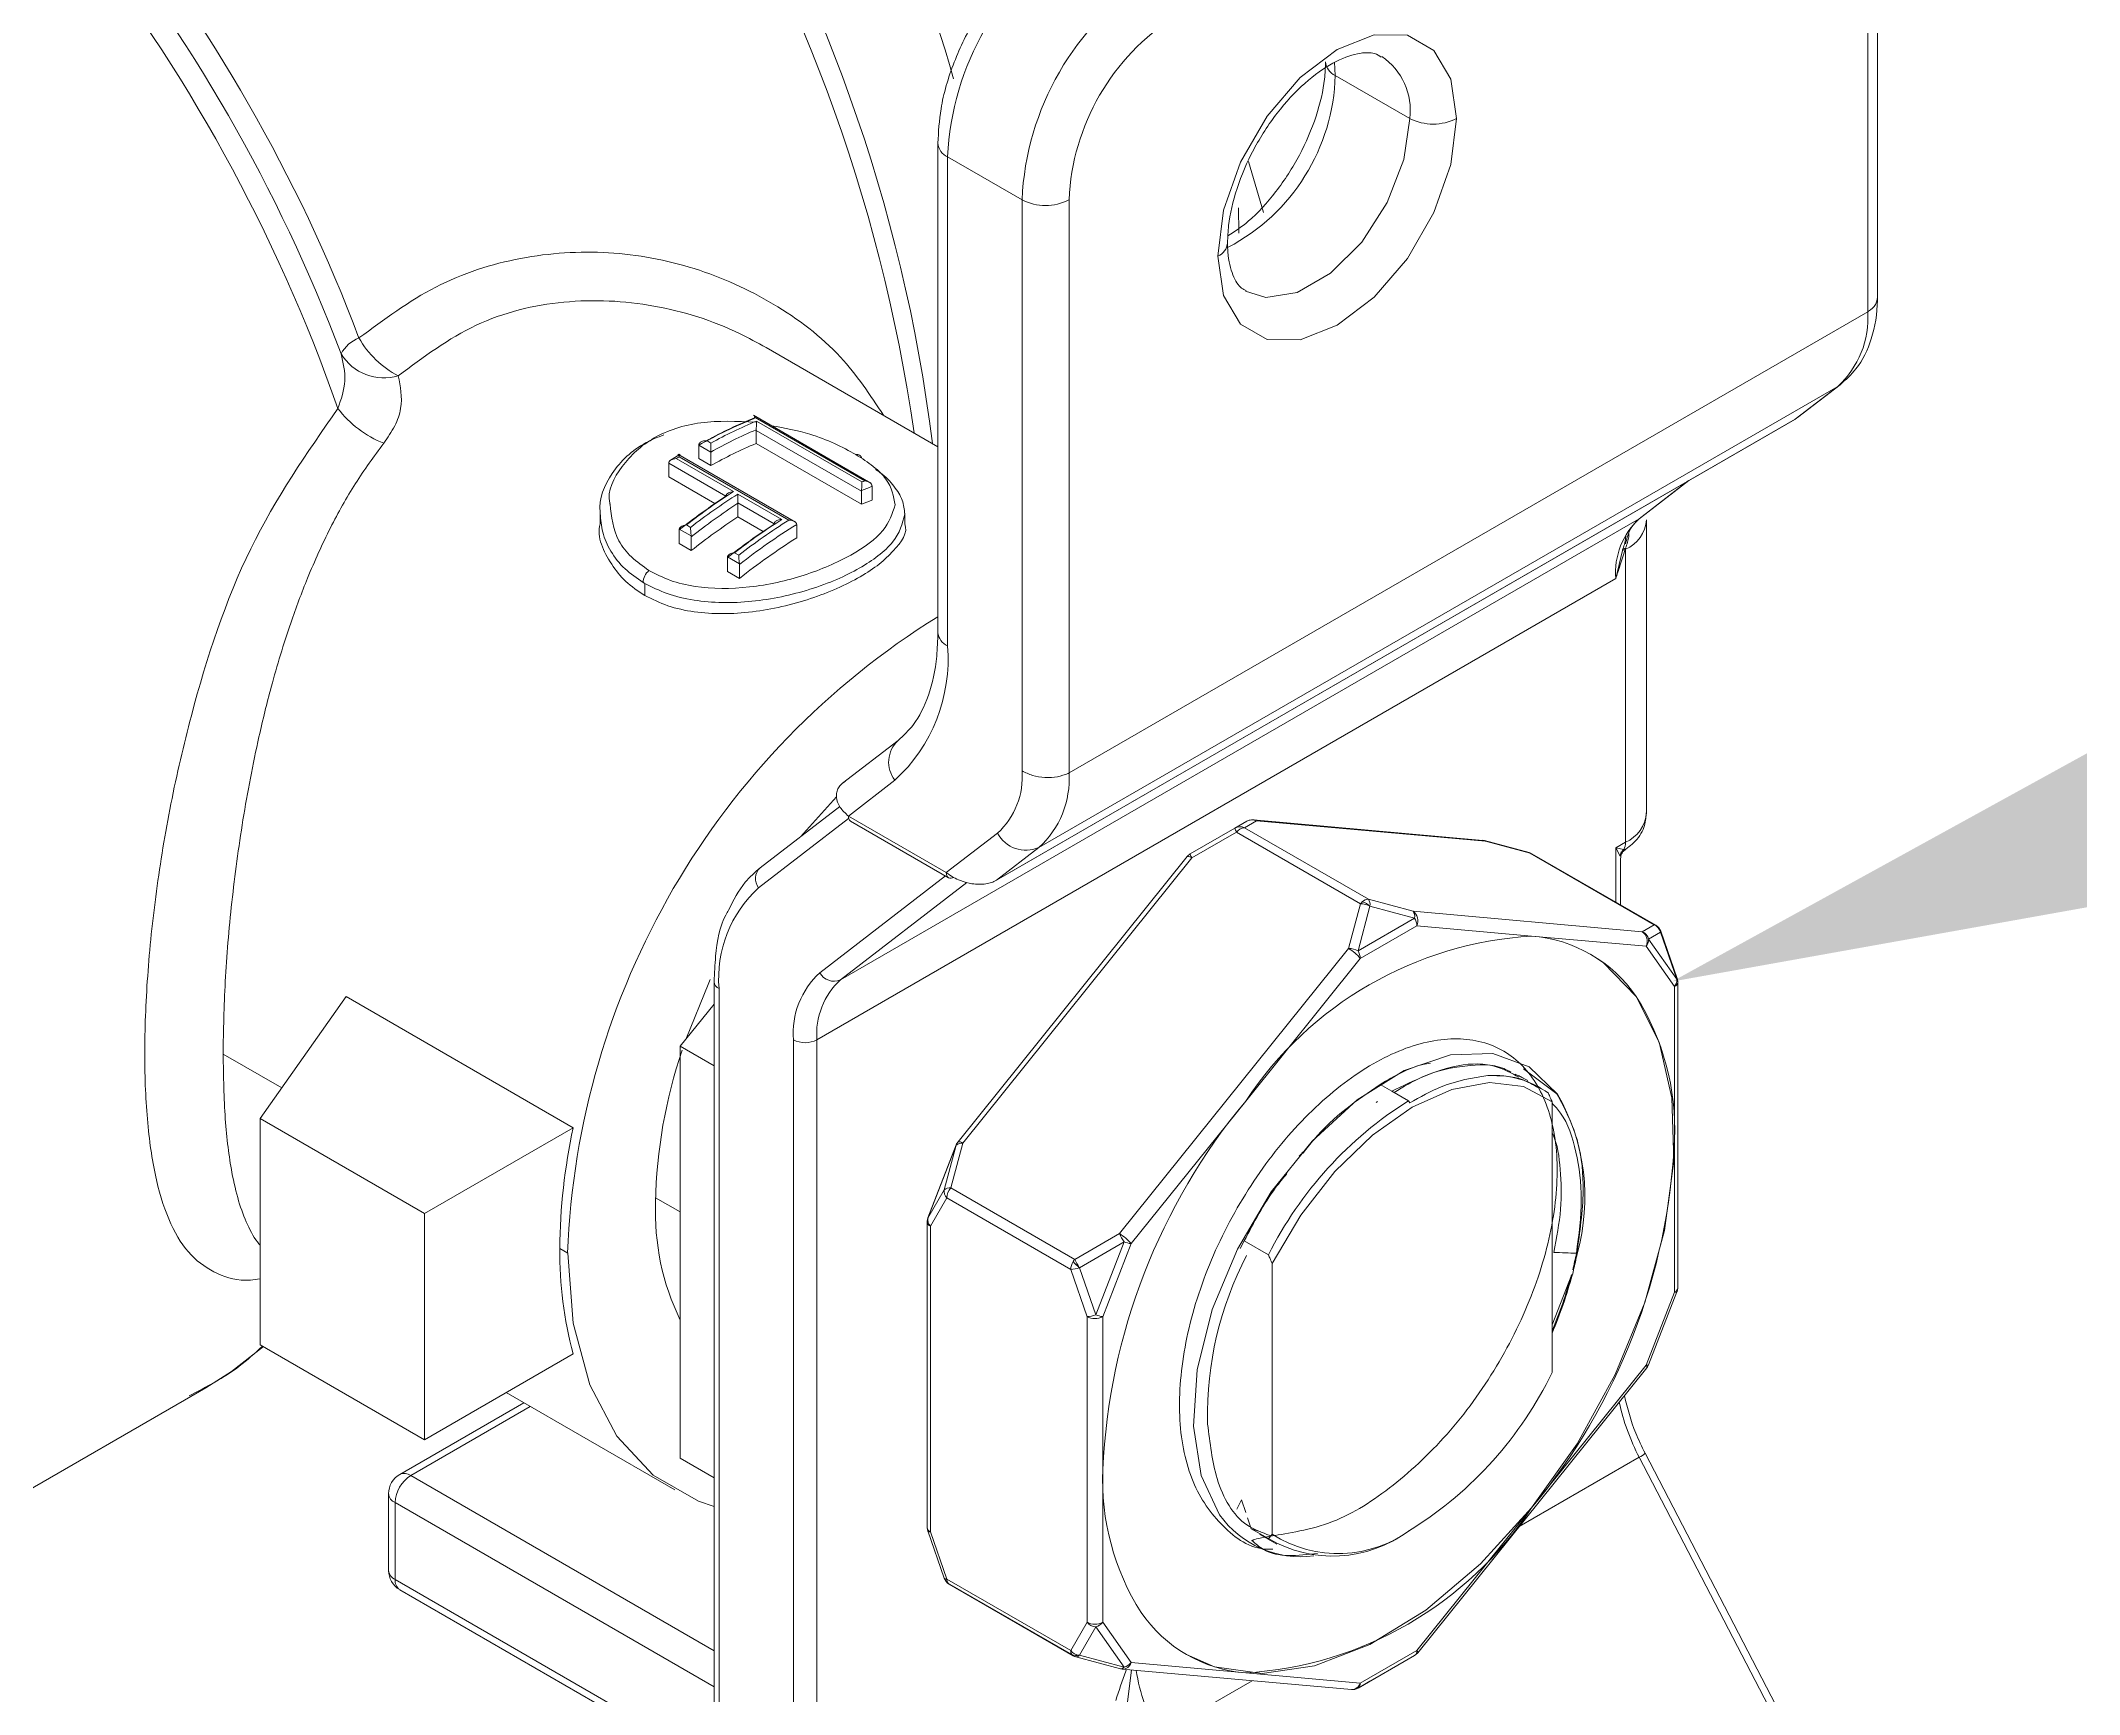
# Model space of a CAD drawing. Header units: centimetres. Extents: x -13594 to 4017, y -3206 to 1780.
# Drawn here: x -185.4 to -121.5, y -2918.7 to -2866.8 of the extents above; entities that cross this region are included whole.
import ezdxf
from ezdxf import colors
from ezdxf.entities.mleader import LeaderData, LeaderLine
from ezdxf.math import Vec2, Vec3

# ---------------------------------------------------------------- set-up
doc = ezdxf.new("R2010")
doc.units = ezdxf.units.CM
doc.layers.add('num of plumbing', color=250, linetype='Continuous')

msp = doc.modelspace()

# ---------------------------------------------------------------- linework, layer by layer
at = {"color": 7, "linetype": 'Continuous', "lineweight": 0}
for p, q in [((-128.135, -2875.326), (-128.135, -2857.356)), ((-127.829, -2874.912), (-127.829, -2856.931)), ((-144.854, -2867.498), (-144.831, -2867.916)), ((-144.831, -2867.916), (-142.498, -2869.263)), ((-157.29, -2870.042), (-157.29, -2885.377)), ((-156.985, -2870.467), (-154.652, -2871.814)), ((-156.985, -2870.467), (-156.985, -2885.802)), ((-147.076, -2872.209), (-147.55, -2870.615)), ((-154.652, -2889.716), (-154.652, -2871.814)), ((-153.179, -2871.814), (-153.179, -2889.784)), ((-153.179, -2889.784), (-128.135, -2875.326)), ((-128.11, -2875.311), (-128.135, -2875.326)), ((-157.29, -2879.554), (-162.677, -2876.444)), ((-129.079, -2877.664), (-154.124, -2892.121)), ((-130.412, -2878.691), (-129.079, -2877.664)), ((-130.338, -2878.642), (-129.002, -2877.612)), ((-129.079, -2877.664), (-129.002, -2877.612)), ((-159.39, -2880.696), (-163.075, -2878.569)), ((-159.583, -2880.624), (-163.02, -2878.64)), ((-159.686, -2880.951), (-162.991, -2879.043)), ((-162.991, -2879.043), (-162.991, -2879.453)), ((-162.974, -2878.751), (-159.669, -2880.659)), ((-155.469, -2893.158), (-130.424, -2878.7)), ((-155.456, -2893.149), (-130.412, -2878.691)), ((-130.412, -2878.691), (-130.424, -2878.7)), ((-164.408, -2879.725), (-164.785, -2879.507)), ((-164.785, -2879.507), (-164.785, -2879.929)), ((-164.537, -2879.363), (-164.405, -2879.44)), ((-164.408, -2879.725), (-164.408, -2880.147)), ((-159.686, -2881.361), (-162.991, -2879.453)), ((-163.935, -2881.102), (-165.73, -2880.066)), ((-165.73, -2880.074), (-165.73, -2880.5)), ((-165.366, -2879.787), (-165.703, -2880.001)), ((-165.491, -2879.928), (-163.696, -2880.964)), ((-161.749, -2881.919), (-165.439, -2879.789)), ((-161.967, -2881.858), (-165.405, -2879.874)), ((-164.408, -2880.147), (-164.785, -2879.929)), ((-164.279, -2881.338), (-165.73, -2880.5)), ((-159.686, -2880.951), (-159.686, -2881.361)), ((-159.355, -2880.797), (-159.355, -2881.227)), ((-135.3, -2881.812), (-133.764, -2880.628)), ((-135.261, -2881.787), (-133.744, -2880.616)), ((-167.879, -2881.643), (-167.879, -2881.974)), ((-163.564, -2881.041), (-162.185, -2881.836)), ((-162.424, -2881.975), (-163.558, -2881.32)), ((-163.558, -2881.328), (-163.558, -2881.754)), ((-158.329, -2881.973), (-158.329, -2881.643)), ((-165.399, -2882.161), (-165.399, -2882.593)), ((-165.023, -2882.353), (-165.397, -2882.137)), ((-165.175, -2882.008), (-165.042, -2882.084)), ((-162.768, -2882.21), (-163.558, -2881.754)), ((-161.716, -2881.997), (-161.716, -2882.417)), ((-160.344, -2896.27), (-135.3, -2881.812)), ((-135.261, -2881.787), (-135.3, -2881.812)), ((-135.07, -2891.035), (-135.07, -2881.85)), ((-165.022, -2882.812), (-165.399, -2882.593)), ((-165.022, -2882.379), (-165.022, -2882.812)), ((-163.664, -2882.88), (-163.531, -2882.957)), ((-136.038, -2883.692), (-135.83, -2882.813)), ((-135.731, -2882.771), (-135.748, -2882.782)), ((-135.731, -2891.957), (-135.731, -2882.771)), ((-163.888, -2883.033), (-163.888, -2883.466)), ((-163.511, -2883.684), (-163.888, -2883.466)), ((-163.512, -2883.225), (-163.886, -2883.009)), ((-163.511, -2883.251), (-163.511, -2883.684)), ((-166.48, -2883.841), (-166.48, -2884.219)), ((-136.038, -2883.692), (-161.082, -2898.149)), ((-158.537, -2888.761), (-160.275, -2890.102)), ((-153.179, -2889.784), (-153.205, -2889.798)), ((-160.465, -2890.534), (-161.598, -2891.784)), ((-158.638, -2890.011), (-160.096, -2891.136)), ((-160.088, -2891.206), (-162.912, -2893.384)), ((-160.363, -2890.831), (-162.862, -2892.759)), ((-160.096, -2891.136), (-157.026, -2892.909)), ((-140.209, -2891.896), (-147.395, -2891.253)), ((-160.025, -2891.295), (-156.954, -2893.068)), ((-157.026, -2892.909), (-155.42, -2891.67)), ((-149.376, -2892.323), (-147.975, -2891.515)), ((-147.924, -2891.641), (-149.325, -2892.449)), ((-147.975, -2891.515), (-147.6, -2891.298)), ((-144.039, -2893.884), (-147.924, -2891.641)), ((-147.304, -2891.283), (-147.679, -2891.499)), ((-147.679, -2891.499), (-143.794, -2893.742)), ((-140.118, -2891.925), (-147.304, -2891.283)), ((-149.473, -2892.407), (-156.659, -2901.346)), ((-149.325, -2892.449), (-156.511, -2901.389)), ((-154.124, -2892.121), (-155.456, -2893.149)), ((-138.75, -2892.281), (-140.15, -2891.906)), ((-138.717, -2892.3), (-140.118, -2891.925)), ((-134.832, -2894.543), (-138.717, -2892.3)), ((-134.781, -2894.559), (-138.666, -2892.316)), ((-136.038, -2892.134), (-135.731, -2891.957)), ((-136.038, -2892.134), (-135.786, -2892.186)), ((-135.903, -2892.39), (-136.038, -2892.134)), ((-136.038, -2893.833), (-136.038, -2892.134)), ((-135.885, -2893.922), (-135.885, -2892.46)), ((-135.786, -2892.186), (-135.753, -2892.179)), ((-160.992, -2896.045), (-157.056, -2893.009)), ((-155.456, -2893.149), (-155.469, -2893.158)), ((-156.381, -2893.213), (-160.344, -2896.27)), ((-143.794, -2893.742), (-142.393, -2894.117)), ((-144.414, -2895.284), (-144.039, -2893.884)), ((-143.743, -2893.958), (-144.118, -2895.359)), ((-144.118, -2895.359), (-142.342, -2894.334)), ((-142.342, -2894.334), (-143.743, -2893.958)), ((-142.393, -2894.117), (-135.207, -2894.76)), ((-142.27, -2894.576), (-144.046, -2895.601)), ((-138.677, -2894.897), (-142.27, -2894.576)), ((-135.084, -2895.218), (-138.677, -2894.897)), ((-135.207, -2894.76), (-134.832, -2894.543)), ((-134.63, -2894.773), (-135.006, -2894.99)), ((-135.006, -2894.99), (-134.118, -2896.253)), ((-134.118, -2896.253), (-134.63, -2894.773)), ((-134.114, -2896.226), (-134.626, -2894.746)), ((-151.6, -2904.224), (-144.414, -2895.284)), ((-144.046, -2895.601), (-147.639, -2900.07)), ((-136.822, -2895.47), (-136.824, -2895.468)), ((-134.196, -2896.481), (-135.084, -2895.218)), ((-164.304, -2896.328), (-164.304, -2921.667)), ((-134.094, -2905.922), (-134.094, -2896.34)), ((-178.54, -2900.62), (-175.844, -2896.796)), ((-175.844, -2896.796), (-168.724, -2900.906)), ((-164.151, -2896.541), (-164.151, -2921.879)), ((-135.399, -2896.79), (-135.397, -2896.791)), ((-134.196, -2901.272), (-134.196, -2896.481)), ((-164.304, -2897.029), (-165.367, -2898.351)), ((-161.819, -2922.964), (-161.819, -2898.149)), ((-161.082, -2898.149), (-161.082, -2922.964)), ((-177.862, -2899.658), (-179.7, -2898.597)), ((-164.304, -2898.965), (-165.367, -2898.351)), ((-165.367, -2898.351), (-165.367, -2911.267)), ((-143.425, -2899.548), (-143.06, -2899.759)), ((-139.19, -2899.229), (-138.797, -2899.425)), ((-138.931, -2899.35), (-139.071, -2899.27)), ((-138.934, -2899.061), (-137.882, -2899.839)), ((-147.639, -2900.07), (-151.232, -2904.54)), ((-143.502, -2900.085), (-143.55, -2900.118)), ((-143.06, -2899.759), (-142.537, -2900.061)), ((-142.537, -2900.061), (-142.498, -2900.128)), ((-138.405, -2899.654), (-138.47, -2899.616)), ((-138.033, -2900.093), (-138.033, -2908.582)), ((-137.882, -2899.839), (-137.86, -2899.851)), ((-178.54, -2907.708), (-178.54, -2900.62)), ((-178.54, -2900.62), (-173.383, -2903.597)), ((-173.383, -2903.597), (-168.724, -2900.906)), ((-156.712, -2901.438), (-157.6, -2903.727)), ((-156.712, -2901.45), (-157.6, -2903.739)), ((-157.088, -2902.85), (-156.712, -2901.45)), ((-156.511, -2901.389), (-156.886, -2902.789)), ((-134.196, -2906.063), (-134.196, -2901.272)), ((-165.367, -2903.547), (-166.139, -2903.101)), ((-157.6, -2903.739), (-157.088, -2902.85)), ((-157.009, -2903.106), (-157.522, -2903.994)), ((-153.124, -2905.349), (-157.009, -2903.106)), ((-156.886, -2902.789), (-153.001, -2905.032)), ((-173.383, -2910.685), (-173.383, -2903.597)), ((-157.624, -2903.852), (-157.624, -2913.434)), ((-157.522, -2903.994), (-157.522, -2913.576)), ((-153.001, -2905.032), (-151.6, -2904.224)), ((-151.454, -2904.485), (-152.855, -2905.294)), ((-152.342, -2906.774), (-151.454, -2904.485)), ((-151.232, -2904.54), (-152.12, -2906.829)), ((-147.685, -2904.451), (-147.81, -2904.695)), ((-146.926, -2904.89), (-147.685, -2904.451)), ((-168.896, -2904.834), (-169.142, -2904.692)), ((-152.855, -2905.294), (-152.342, -2906.774)), ((-146.81, -2913.649), (-146.81, -2905.161)), ((-152.611, -2906.829), (-153.124, -2905.349)), ((-138.033, -2907.083), (-137.415, -2905.511)), ((-137.397, -2905.527), (-137.362, -2905.374)), ((-135.084, -2908.352), (-134.196, -2906.063)), ((-135.006, -2908.336), (-134.118, -2906.047)), ((-152.611, -2916.411), (-152.611, -2906.829)), ((-152.12, -2906.829), (-152.12, -2911.62)), ((-178.54, -2907.708), (-173.383, -2910.685)), ((-168.724, -2907.995), (-173.383, -2910.685)), ((-142.245, -2917.367), (-135.059, -2908.428)), ((-138.677, -2912.822), (-135.084, -2908.352)), ((-194.036, -2917.025), (-180.244, -2909.063)), ((-170.271, -2909.528), (-174.163, -2911.775)), ((-170.068, -2909.646), (-173.816, -2911.809)), ((-170.826, -2909.208), (-165.535, -2912.262)), ((-148.834, -2910.119), (-148.833, -2910.196)), ((-164.304, -2911.88), (-165.367, -2911.267)), ((-152.12, -2911.62), (-152.12, -2916.411)), ((-135.3, -2911.237), (-139.064, -2913.41)), ((-130.967, -2919.582), (-135.3, -2911.237)), ((-130.871, -2919.291), (-135.117, -2911.112)), ((-173.816, -2911.809), (-164.304, -2917.3)), ((-174.51, -2912.376), (-174.51, -2914.786)), ((-174.307, -2912.66), (-174.307, -2915.07)), ((-164.304, -2918.434), (-174.307, -2912.66)), ((-147.77, -2912.574), (-147.639, -2912.969)), ((-142.27, -2917.292), (-138.677, -2912.822)), ((-157.604, -2913.548), (-157.092, -2915.028)), ((-157.522, -2913.576), (-157.009, -2915.056)), ((-147.582, -2913.137), (-147.465, -2913.476)), ((-147.465, -2913.476), (-146.926, -2913.787)), ((-147.16, -2913.578), (-147.465, -2913.476)), ((-142.422, -2913.482), (-142.537, -2913.549)), ((-142.536, -2913.548), (-142.421, -2913.481)), ((-147.206, -2913.646), (-146.666, -2913.957)), ((-174.307, -2915.07), (-164.304, -2920.844)), ((-174.163, -2915.388), (-164.304, -2921.079)), ((-157.009, -2915.056), (-153.124, -2917.299)), ((-156.976, -2915.179), (-153.091, -2917.422)), ((-156.937, -2915.215), (-153.052, -2917.458)), ((-153.124, -2917.299), (-152.611, -2916.411)), ((-152.342, -2916.556), (-152.855, -2917.444)), ((-151.454, -2917.82), (-152.342, -2916.556)), ((-152.12, -2916.411), (-151.232, -2917.674)), ((-152.855, -2917.444), (-151.454, -2917.82)), ((-149.497, -2917.421), (-149.495, -2917.423)), ((-142.342, -2917.45), (-144.118, -2918.476)), ((-144.046, -2918.317), (-142.27, -2917.292)), ((-143.743, -2918.259), (-142.342, -2917.45)), ((-152.968, -2917.492), (-151.568, -2917.868)), ((-151.509, -2917.878), (-144.323, -2918.521)), ((-151.215, -2917.904), (-151.343, -2918.91)), ((-151.232, -2917.674), (-147.639, -2917.995)), ((-147.639, -2917.995), (-144.046, -2918.317)), ((-147.435, -2918.243), (-150.391, -2919.949)), ((-144.118, -2918.476), (-143.743, -2918.259))]:
    msp.add_line(p, q, dxfattribs=at)
at = {"color": 7, "linetype": 'Continuous', "lineweight": 0, "flags": 128}
for points in [[(-148.514, -2873.586), (-148.331, -2872.144), (-147.799, -2870.632), (-146.97, -2869.197), (-145.927, -2867.98), (-144.77, -2867.101), (-143.612, -2866.644), (-142.569, -2866.656), (-141.74, -2867.134), (-141.208, -2868.033), (-141.025, -2869.263)], [(-141.025, -2869.263), (-141.208, -2870.705), (-141.74, -2872.217), (-142.569, -2873.652), (-143.612, -2874.869), (-144.77, -2875.748), (-145.927, -2876.205), (-146.97, -2876.193), (-147.799, -2875.715), (-148.331, -2874.817), (-148.514, -2873.586)], [(-147.641, -2874.678), (-147.01, -2874.875), (-146.028, -2874.721), (-144.984, -2874.118), (-144.002, -2873.139), (-143.202, -2871.902), (-142.68, -2870.556), (-142.498, -2869.263)], [(-147.868, -2872.066), (-147.856, -2872.843), (-147.856, -2872.865)], [(-140.209, -2891.896), (-140.168, -2891.903), (-140.118, -2891.925)], [(-157.026, -2892.909), (-157.021, -2892.962), (-157.007, -2893.007), (-156.984, -2893.043), (-156.954, -2893.068), (-156.917, -2893.082), (-156.874, -2893.084), (-156.828, -2893.073), (-156.801, -2893.062)], [(-134.832, -2894.543), (-134.805, -2894.549), (-134.781, -2894.559)], [(-135.399, -2896.79), (-136.423, -2895.731), (-136.824, -2895.468)], [(-164.428, -2896.263), (-164.475, -2896.365), (-165.194, -2898.137)], [(-149.497, -2917.421), (-148.616, -2917.805), (-147.124, -2918.015), (-145.48, -2917.78), (-143.747, -2917.11), (-141.991, -2916.03), (-140.28, -2914.581), (-138.68, -2912.82), (-137.252, -2910.814), (-136.051, -2908.64), (-135.123, -2906.382), (-134.504, -2904.126), (-134.218, -2901.959), (-134.275, -2899.965), (-134.674, -2898.219), (-135.399, -2896.79)], [(-148.461, -2913.038), (-149.039, -2911.805), (-149.276, -2910.26), (-149.157, -2908.493), (-148.69, -2906.607), (-147.901, -2904.712), (-146.837, -2902.917), (-145.559, -2901.328), (-144.142, -2900.036), (-142.668, -2899.116), (-141.223, -2898.622), (-139.89, -2898.583), (-138.747, -2899.001), (-137.86, -2899.851)], [(-138.033, -2900.093), (-138.933, -2899.616), (-140, -2899.483), (-141.181, -2899.702), (-142.422, -2900.261), (-143.662, -2901.134), (-144.843, -2902.28), (-145.91, -2903.644), (-146.81, -2905.161)], [(-156.712, -2901.438), (-156.713, -2901.442), (-156.712, -2901.45)], [(-157.6, -2903.739), (-157.601, -2903.731), (-157.6, -2903.727)], [(-168.896, -2904.834), (-168.722, -2907.034), (-168.204, -2908.966), (-167.359, -2910.571), (-166.212, -2911.8), (-164.798, -2912.617), (-164.304, -2912.784)], [(-134.196, -2906.063), (-134.176, -2906.065), (-134.159, -2906.064), (-134.145, -2906.063), (-134.133, -2906.06), (-134.125, -2906.056), (-134.119, -2906.05), (-134.118, -2906.047)], [(-180.244, -2909.063), (-179.431, -2908.547), (-178.434, -2907.769)], [(-135.006, -2908.336), (-135.007, -2908.339), (-135.013, -2908.344), (-135.021, -2908.349), (-135.033, -2908.351), (-135.047, -2908.353), (-135.064, -2908.353), (-135.084, -2908.352)], [(-135.084, -2908.352), (-135.065, -2908.383), (-135.056, -2908.408), (-135.057, -2908.425), (-135.059, -2908.428)], [(-157.604, -2913.548), (-157.602, -2913.554), (-157.593, -2913.561), (-157.581, -2913.568), (-157.565, -2913.572), (-157.545, -2913.575), (-157.522, -2913.576)], [(-157.009, -2915.056), (-157.033, -2915.055), (-157.052, -2915.052), (-157.069, -2915.048), (-157.081, -2915.041), (-157.089, -2915.033), (-157.092, -2915.028)], [(-142.27, -2917.292), (-142.251, -2917.323), (-142.242, -2917.348), (-142.243, -2917.365), (-142.245, -2917.367)]]:
    msp.add_lwpolyline(points, dxfattribs=at)
at = {"color": 7, "linetype": 'Continuous', "lineweight": 0}
for centre, radius, start, end in [((-209.076, -2886.402), 51.555, 8.11766, 57.10251), ((-208.019, -2885.765), 50.953, 7.11135, 57.14085), ((-196.715, -2879.197), 41.452, 15.63312, 57.21642), ((-225.575, -2895.684), 52.421, 19.30339, 57.41536), ((-224.137, -2894.808), 51.447, 20.67348, 57.39007), ((-222.702, -2893.982), 50.516, 20.67348, 57.39007), ((-148.189, -2870.867), 8.805, 122.60548, 177.39452), ((-145.856, -2872.214), 8.805, 122.60548, 177.39452), ((-145.982, -2872.141), 7.204, 122.60548, 177.39452), ((-144.615, -2867.439), 0.524, 185.71074, 245.62395), ((-144.509, -2868.999), 2.028, 352.5171, 55.86925), ((-151.125, -2867.734), 6.297, 297.80625, 358.34154), ((-141.762, -2867.841), 1.601, 242.60967, 297.39033), ((-156.792, -2870.007), 0.499, 184.03936, 247.26267), ((-153.916, -2870.392), 1.601, 242.60967, 297.39033), ((-148.706, -2873.126), 0.499, 292.70814, 356.25199), ((-131.043, -2875.511), 2.914, 312.37718, 3.64397), ((-175.055, -2877.15), 1.074, 110.9375, 151.93933), ((-172.847, -2874.681), 2.978, 209.4911, 242.83031), ((-174.657, -2875.816), 1.58, 211.63335, 286.57705), ((-173.376, -2876.268), 3.432, 217.45261, 247.95244), ((-157.742, -2892.016), 14.358, 111.64417, 119.37457), ((-157.542, -2892.07), 14.504, 112.1918, 118.83329), ((-157.221, -2892.517), 14.675, 113.15011, 119.32363), ((-157.373, -2892.219), 14.586, 112.58141, 118.82108), ((-162.811, -2879.044), 0.18, 173.59152, 179.89724), ((-164.619, -2879.507), 0.166, 179.00057, 179.99748), ((-157.464, -2892.518), 14.186, 112.93094, 119.30595), ((-164.242, -2879.725), 0.166, 179.00057, 179.99748), ((-155.927, -2894.951), 17.809, 122.15488, 122.48167), ((-159.821, -2879.936), 0.14, 7.39697, 106.13424), ((-153.251, -2897.326), 19.412, 122.55381, 127.89736), ((-159.505, -2880.952), 0.18, 173.59152, 179.89724), ((-154.569, -2892.95), 13.062, 111.49698, 113.05842), ((-154.623, -2892.85), 13.194, 112.07967, 112.48251), ((-153.323, -2897.439), 19.474, 123.02089, 128.32404), ((-153.119, -2897.402), 19.412, 122.55381, 127.89736), ((-152.945, -2897.657), 19.474, 123.02089, 128.32404), ((-154.805, -2892.954), 12.579, 111.20915, 112.83324), ((-153.187, -2897.656), 18.984, 123.11314, 128.56465), ((-151.812, -2898.311), 19.474, 123.02089, 128.32404), ((-151.74, -2898.198), 19.412, 122.55381, 127.89736), ((-151.661, -2898.202), 19.322, 122.23639, 127.90588), ((-151.639, -2898.251), 19.13, 121.7897, 128.35956), ((-161.875, -2881.997), 0.159, 359.99006, 1.98701), ((-133.74, -2883.509), 2.305, 132.58523, 184.53995), ((-136.177, -2881.754), 1.111, 293.67872, 355.17922), ((-151.881, -2898.25), 18.639, 121.84653, 128.60217), ((-135.75, -2882.899), 0.118, 89.19178, 132.60597), ((-135.749, -2882.852), 0.113, 81.01918, 126.33888), ((-136.412, -2882.772), 0.681, 0.01656, 2.56506), ((-165.995, -2883.841), 0.537, 131.03808, 176.74899), ((-144.37, -2905.754), 24.544, 121.76352, 177.8509), ((-156.769, -2885.325), 0.524, 185.6948, 245.62534), ((-162.131, -2886.21), 5.162, 312.58523, 4.53995), ((-157.905, -2889.441), 0.928, 132.90271, 217.91661), ((-157.041, -2889.906), 2.397, 312.58523, 4.53995), ((-156.087, -2889.969), 2.914, 312.37718, 3.64397), ((-159.931, -2891.157), 0.167, 172.74417, 235.94365), ((-147.426, -2891.599), 0.347, 84.89048, 119.98629), ((-147.436, -2891.585), 0.331, 66.35502, 119.71043), ((-147.416, -2891.474), 0.222, 59.68521, 84.76996), ((-136.199, -2890.923), 1.135, 294.37466, 354.3052), ((-154.528, -2891.195), 1.011, 208.05172, 293.57621), ((-147.811, -2891.802), 0.331, 66.35502, 119.71043), ((-147.636, -2891.451), 0.345, 190.61545, 213.32815), ((-147.66, -2891.815), 0.317, 93.42954, 146.56509), ((-140.24, -2892.241), 0.347, 74.99788, 84.89048), ((-149.202, -2892.624), 0.347, 120.00026, 141.20543), ((-149.443, -2892.58), 0.176, 47.89856, 99.75907), ((-149.037, -2892.26), 0.345, 190.61545, 213.32815), ((-140.17, -2891.978), 0.075, 45.3419, 74.66276), ((-138.84, -2892.617), 0.347, 60.00269, 74.99788), ((-138.77, -2892.354), 0.075, 45.3419, 74.66276), ((-138.727, -2892.423), 0.123, 60.33067, 85.35646), ((-135.553, -2892.455), 0.356, 130.83674, 169.42627), ((-136.174, -2891.972), 0.443, 331.12865, 1.91214), ((-162.546, -2893.099), 0.464, 132.90271, 217.91661), ((-160.292, -2896.234), 3.872, 132.58523, 184.53995), ((-143.79, -2894.009), 0.267, 90.65368, 136.51319), ((-144.025, -2893.91), 0.286, 350.40119, 36.07528), ((-143.635, -2894.207), 0.518, 132.4711, 141.33142), ((-144.067, -2894.622), 0.738, 63.96153, 87.85014), ((-144.151, -2894.414), 0.612, 48.1839, 74.23369), ((-142.624, -2894.286), 0.286, 350.40119, 36.07528), ((-142.615, -2894.422), 0.377, 336.02383, 53.97678), ((-142.771, -2894.593), 0.501, 1.9565, 31.14373), ((-137.985, -2906.445), 11.568, 93.42954, 146.56509), ((-139.018, -2899.274), 4.391, 34.44136, 85.54789), ((-135.429, -2895.065), 0.377, 336.02383, 53.97678), ((-135.349, -2895.088), 0.357, 15.94376, 66.51494), ((-135.334, -2895.004), 0.329, 319.52291, 2.5921), ((-134.974, -2894.871), 0.357, 15.94376, 66.51494), ((-134.954, -2894.86), 0.347, 19.10622, 60.00269), ((-134.657, -2894.755), 0.0323, 326.41099, 16.08472), ((-145.079, -2896.43), 1.324, 38.77055, 59.89559), ((-144.442, -2896.022), 0.738, 63.96153, 87.85014), ((-144.547, -2895.618), 0.501, 1.9565, 31.14373), ((-164.055, -2896.311), 0.25, 184.04354, 247.26225), ((-159.246, -2897.945), 2.581, 132.58523, 184.53995), ((-158.785, -2897.967), 2.305, 132.58523, 184.53995), ((-160.546, -2895.807), 0.505, 208.05172, 293.57621), ((-134.446, -2896.268), 0.329, 319.52291, 2.5921), ((-134.268, -2896.322), 0.175, 294.37466, 354.3052), ((-134.145, -2896.235), 0.0323, 326.41099, 16.08472), ((-134.442, -2896.34), 0.347, 0, 19.10622), ((-141.968, -2900.953), 7.779, 357.64852, 32.3492), ((-161.45, -2897.439), 0.801, 242.60967, 297.39033), ((-150.226, -2903.559), 15.918, 161.37732, 178.86121), ((-139.886, -2902.241), 2.978, 54.30303, 93.21515), ((-132.687, -2912.516), 19.454, 140.22793, 177.36071), ((-136.074, -2910.344), 12.145, 122.14852, 153.31396), ((-143.568, -2903.09), 6.563, 344.39618, 29.56672), ((-150.728, -2904.81), 18.414, 167.76074, 179.63247), ((-156.388, -2901.564), 0.347, 141.20543, 158.79432), ((-156.548, -2901.631), 0.245, 81.42049, 132.31218), ((-156.629, -2901.52), 0.176, 47.89856, 99.75907), ((-153.629, -2900.377), 19.454, 320.22793, 357.36071), ((-158.375, -2903.549), 7.771, 177.74075, 205.88161), ((-156.793, -2902.9), 0.299, 170.53058, 223.61481), ((-156.923, -2903.031), 0.245, 81.42049, 132.31218), ((-156.477, -2903.13), 0.533, 140.22793, 177.36071), ((-157.276, -2903.852), 0.347, 162.15502, 180), ((-157.453, -2903.837), 0.172, 185.10513, 246.21501), ((-157.276, -2903.852), 0.347, 158.79432, 162.15502), ((-157.595, -2903.75), 0.0131, 115.95604, 159.92063), ((-157.305, -2903.788), 0.299, 170.53058, 223.61481), ((-147.661, -2902.195), 4.431, 207.24716, 211.12043), ((-152.265, -2905.37), 1.324, 38.77055, 59.89559), ((-151.105, -2903.551), 0.997, 249.52049, 262.70236), ((-156.822, -2904.81), 12.32, 179.45062, 194.98081), ((-152.62, -2905.367), 0.504, 148.21144, 177.98494), ((-153.17, -2904.439), 0.911, 272.89565, 290.21618), ((-152.542, -2905.4), 0.588, 141.26051, 149.4014), ((-151.366, -2903.606), 2.25, 221.62383, 228.58319), ((-149.062, -2903.004), 4.431, 207.24716, 211.12043), ((-138.02, -2909.912), 10.817, 152.48712, 181.09848), ((-148.814, -2902.484), 11.783, 345.8588, 348.45364), ((-148.792, -2902.496), 11.783, 345.8588, 348.45364), ((-150.499, -2902.014), 13.532, 337.11102, 345.00162), ((-150.493, -2902.021), 13.549, 336.87821, 344.99848), ((-134.227, -2905.919), 0.133, 320.73977, 358.91544), ((-134.442, -2905.922), 0.347, 342.15502, 0), ((-134.314, -2905.851), 0.243, 298.92533, 321.187), ((-134.139, -2906.027), 0.0281, 357.49385, 58.05024), ((-134.442, -2905.922), 0.347, 338.79432, 342.15502), ((-152.657, -2905.919), 0.911, 272.89565, 290.21618), ((-152.366, -2906.355), 0.534, 242.60967, 297.39033), ((-151.993, -2905.839), 0.997, 249.52049, 262.70236), ((-135.33, -2908.21), 0.347, 321.20543, 338.79432), ((-148.808, -2903.346), 11.98, 302.2147, 334.08401), ((-129.288, -2908.074), 6.793, 192.19244, 207.75022), ((-144.348, -2911.939), 7.779, 177.64852, 212.3492), ((-135.585, -2910.625), 0.676, 294.96892, 313.80763), ((-173.816, -2912.376), 0.694, 119.99731, 180), ((-173.241, -2912.708), 1.067, 122.60548, 177.39452), ((-174.019, -2912.093), 0.349, 54.38242, 114.30712), ((-174.163, -2912.342), 0.349, 185.6948, 245.62534), ((-148.331, -2906.448), 11.568, 273.42954, 326.56509), ((-157.276, -2913.434), 0.347, 180, 199.10622), ((-157.45, -2913.417), 0.175, 185.6948, 245.62534), ((-145.915, -2911.233), 3.121, 215.34791, 277.58458), ((-144.912, -2910.346), 3.987, 239.6648, 306.56114), ((-144.737, -2910.398), 3.856, 237.46688, 306.8997), ((-173.816, -2914.786), 0.694, 180, 240.00269), ((-174.163, -2914.752), 0.349, 185.6948, 245.62534), ((-173.967, -2915.107), 0.342, 173.70115, 234.98667), ((-156.764, -2914.914), 0.347, 199.10622, 240.00269), ((-156.796, -2915.065), 0.213, 177.64852, 212.3492), ((-156.876, -2915.109), 0.122, 214.59166, 239.71636), ((-147.298, -2913.618), 4.391, 214.44136, 265.54789), ((-152.366, -2915.937), 0.534, 242.60967, 297.39033), ((-152.282, -2916.123), 0.437, 221.11655, 262.0202), ((-152.457, -2916.139), 0.433, 285.3284, 321.0993), ((-152.794, -2917.011), 0.437, 221.11655, 262.0202), ((-152.911, -2917.308), 0.213, 177.64852, 212.3492), ((-152.945, -2917.146), 0.311, 242.13129, 286.8508), ((-152.99, -2917.352), 0.122, 214.59166, 239.71636), ((-152.878, -2917.157), 0.347, 240.00269, 254.99788), ((-152.954, -2917.37), 0.124, 263.22248, 322.86598), ((-142.444, -2917.309), 0.175, 305.69804, 5.62038), ((-142.516, -2917.15), 0.347, 300.00026, 321.20543), ((-151.553, -2917.745), 0.124, 263.22248, 322.86598), ((-151.478, -2917.532), 0.347, 254.99788, 264.89048), ((-151.5, -2917.6), 0.278, 268.26187, 344.6162), ((-151.569, -2917.403), 0.433, 285.3284, 321.0993), ((-144.549, -2916.855), 6.61, 189.24879, 207.90925), ((-144.309, -2918.267), 0.254, 266.86547, 322.7871), ((-144.292, -2918.175), 0.347, 264.89048, 299.98629), ((-144.22, -2918.334), 0.175, 305.69804, 5.62038), ((-144.159, -2918.439), 0.0552, 317.76103, 18.66752), ((-144.397, -2918.182), 0.376, 320.64996, 339.08093)]:
    msp.add_arc(centre, radius, start, end, dxfattribs=at)
for points, knots in [([(-153.454, -2863.398), (-153.666, -2863.532), (-154.27, -2863.914), (-155.194, -2864.8), (-156.126, -2866.072), (-156.824, -2867.498), (-157.224, -2868.86), (-157.27, -2869.684), (-157.29, -2870.042)], [0, 0, 0, 0, 0.1020151, 0.2904848, 0.4783669, 0.6662078, 0.8554048, 1, 1, 1, 1]), ([(-148.209, -2873.161), (-148.202, -2872.984), (-148.183, -2872.465), (-147.949, -2871.455), (-147.423, -2870.221), (-146.677, -2869.065), (-145.797, -2868.119), (-144.893, -2867.476), (-144.1, -2867.193), (-143.617, -2867.19), (-143.454, -2867.298), (-143.391, -2867.339)], [0, 0, 0, 0, 0.063065, 0.185777, 0.310314, 0.435875, 0.561005, 0.68404, 0.804337, 0.924428, 1, 1, 1, 1]), ([(-145.136, -2867.491), (-145.143, -2867.668), (-145.162, -2868.188), (-145.396, -2869.197), (-145.922, -2870.434), (-146.667, -2871.58), (-147.471, -2872.471), (-147.983, -2872.805), (-148.195, -2872.944)], [0, 0, 0, 0, 0.097067, 0.28594, 0.477622, 0.670879, 0.863474, 1, 1, 1, 1]), ([(-147.622, -2874.659), (-147.671, -2874.638), (-147.834, -2874.569), (-148.048, -2874.229), (-148.197, -2873.661), (-148.207, -2873.259), (-148.209, -2873.161)], [0, 0, 0, 0, 0.161252, 0.531651, 0.885197, 1, 1, 1, 1]), ([(-175.439, -2876.147), (-174.655, -2875.566), (-173.084, -2874.4), (-170.381, -2873.54), (-167.607, -2873.361), (-164.888, -2873.868), (-162.405, -2874.997), (-160.33, -2876.553), (-159.415, -2877.935), (-158.994, -2878.57)], [0, 0, 0, 0, 0.145907, 0.292304, 0.438321, 0.584522, 0.730965, 0.876405, 1, 1, 1, 1]), ([(-162.678, -2876.446), (-162.953, -2876.296), (-164.051, -2875.696), (-166.176, -2875.022), (-169.022, -2874.889), (-171.835, -2875.565), (-173.417, -2876.743), (-174.207, -2877.331)], [0, 0, 0, 0, 0.077269, 0.307856, 0.538896, 0.769883, 1, 1, 1, 1]), ([(-129.002, -2877.612), (-128.828, -2877.454), (-128.398, -2877.062), (-127.966, -2876.163), (-127.832, -2875.34), (-127.83, -2874.864), (-127.829, -2874.813)], [0, 0, 0, 0, 0.233637, 0.57856, 0.955741, 1, 1, 1, 1]), ([(-128.11, -2875.311), (-128.027, -2875.243), (-127.866, -2875.111), (-127.844, -2874.947), (-127.833, -2874.867)], [0, 0, 0, 0, 0.511373, 1, 1, 1, 1]), ([(-176.003, -2876.645), (-175.935, -2876.925), (-175.798, -2877.484), (-176, -2878.065), (-176.101, -2878.355)], [0, 0, 0, 0, 0.500476, 1, 1, 1, 1]), ([(-174.665, -2879.449), (-174.539, -2879.267), (-174.29, -2878.907), (-174.039, -2878.17), (-174.14, -2877.666), (-174.207, -2877.331)], [0, 0, 0, 0, 0.251947, 0.501035, 1, 1, 1, 1]), ([(-178.54, -2905.646), (-178.641, -2905.66), (-179.167, -2905.733), (-179.894, -2905.52), (-180.734, -2904.964), (-181.365, -2903.987), (-181.82, -2902.605), (-182.094, -2900.812), (-182.186, -2898.645), (-182.094, -2896.177), (-181.82, -2893.516), (-181.365, -2890.747), (-180.51, -2887.07), (-179.024, -2882.56), (-177.075, -2879.756), (-176.101, -2878.355)], [0, 0, 0, 0, 0.016899, 0.087402, 0.157388, 0.227844, 0.297636, 0.367986, 0.438737, 0.508699, 0.579184, 0.649255, 0.719778, 0.859985, 1, 1, 1, 1]), ([(-163.013, -2878.787), (-163.595, -2878.761), (-164.758, -2878.707), (-166.278, -2879.214), (-167.242, -2880.126), (-167.672, -2880.947), (-167.571, -2881.347), (-167.569, -2881.355)], [0, 0, 0, 0, 0.248578, 0.49708, 0.745581, 0.994377, 1, 1, 1, 1]), ([(-163.02, -2878.64), (-163.021, -2878.627), (-163.022, -2878.605), (-163.024, -2878.594), (-163.029, -2878.603), (-163.034, -2878.626), (-163.036, -2878.642), (-163.037, -2878.649)], [0, 0, 0, 0, 0.29583, 0.499847, 0.775057, 0.89285, 1, 1, 1, 1]), ([(-162.99, -2879.023), (-162.989, -2879.012), (-162.986, -2878.99), (-162.983, -2878.95), (-162.98, -2878.907), (-162.977, -2878.859), (-162.974, -2878.801), (-162.974, -2878.77), (-162.974, -2878.751)], [0, 0, 0, 0, 0.1084608, 0.225726, 0.3555865, 0.5008861, 0.7037833, 1, 1, 1, 1]), ([(-159.86, -2879.801), (-160.078, -2879.684), (-160.513, -2879.45), (-161.396, -2879.099), (-162.096, -2878.973), (-162.502, -2878.899)], [0, 0, 0, 0, 0.2946048, 0.5897624, 1, 1, 1, 1]), ([(-174.665, -2879.449), (-174.968, -2879.861), (-175.575, -2880.686), (-176.364, -2882.111), (-177.032, -2883.58), (-177.654, -2885.247), (-178.16, -2886.916), (-178.667, -2888.982), (-179.101, -2891.255), (-179.447, -2893.849), (-179.66, -2896.356), (-179.687, -2897.852), (-179.7, -2898.597)], [0, 0, 0, 0, 0.081734, 0.163505, 0.249889, 0.323515, 0.424061, 0.500106, 0.625533, 0.750184, 0.875538, 1, 1, 1, 1]), ([(-167.873, -2881.644), (-167.875, -2881.631), (-167.932, -2881.202), (-167.662, -2880.545), (-167.073, -2879.85), (-166.516, -2879.436), (-166.075, -2879.26), (-165.878, -2879.181)], [0, 0, 0, 0, 0.012473, 0.423619, 0.635224, 0.836285, 1, 1, 1, 1]), ([(-164.785, -2879.504), (-164.784, -2879.494), (-164.782, -2879.473), (-164.763, -2879.444), (-164.735, -2879.417), (-164.692, -2879.391), (-164.625, -2879.368), (-164.57, -2879.365), (-164.537, -2879.363)], [0, 0, 0, 0, 0.1084608, 0.225726, 0.3555865, 0.5008861, 0.7037833, 1, 1, 1, 1]), ([(-164.408, -2879.722), (-164.408, -2879.712), (-164.407, -2879.69), (-164.407, -2879.65), (-164.406, -2879.607), (-164.405, -2879.556), (-164.406, -2879.495), (-164.405, -2879.46), (-164.405, -2879.44)], [0, 0, 0, 0, 0.108675, 0.226029, 0.355832, 0.500886, 0.70387, 1, 1, 1, 1]), ([(-165.491, -2879.928), (-165.522, -2879.931), (-165.576, -2879.937), (-165.639, -2879.96), (-165.68, -2879.985), (-165.708, -2880.011), (-165.725, -2880.038), (-165.728, -2880.057), (-165.73, -2880.066)], [0, 0, 0, 0, 0.2960142, 0.4994623, 0.6446229, 0.7747084, 0.8920947, 1, 1, 1, 1]), ([(-165.73, -2880.066), (-165.73, -2880.068), (-165.73, -2880.07), (-165.73, -2880.073), (-165.73, -2880.074)], [0, 0, 0, 0, 0.56, 1, 1, 1, 1]), ([(-165.405, -2879.874), (-165.405, -2879.856), (-165.405, -2879.827), (-165.403, -2879.81), (-165.403, -2879.809), (-165.402, -2879.819), (-165.401, -2879.838), (-165.4, -2879.856), (-165.399, -2879.865)], [0, 0, 0, 0, 0.296182, 0.499119, 0.644406, 0.774261, 0.891529, 1, 1, 1, 1]), ([(-158.632, -2881.38), (-158.68, -2881.109), (-158.751, -2880.7), (-159.285, -2880.173), (-159.669, -2879.925), (-159.86, -2879.801)], [0, 0, 0, 0, 0.498855, 0.750355, 1, 1, 1, 1]), ([(-159.248, -2880.266), (-159.201, -2880.297), (-158.949, -2880.465), (-158.651, -2880.791), (-158.37, -2881.229), (-158.343, -2881.523), (-158.33, -2881.67)], [0, 0, 0, 0, 0.071934, 0.388056, 0.693288, 1, 1, 1, 1]), ([(-163.696, -2880.964), (-163.728, -2880.967), (-163.782, -2880.972), (-163.845, -2880.996), (-163.886, -2881.021), (-163.913, -2881.046), (-163.931, -2881.074), (-163.934, -2881.093), (-163.935, -2881.102)], [0, 0, 0, 0, 0.296096, 0.499462, 0.644855, 0.774996, 0.892297, 1, 1, 1, 1]), ([(-159.669, -2880.659), (-159.669, -2880.678), (-159.669, -2880.709), (-159.672, -2880.767), (-159.675, -2880.815), (-159.678, -2880.858), (-159.681, -2880.898), (-159.684, -2880.921), (-159.685, -2880.931)], [0, 0, 0, 0, 0.296182, 0.499119, 0.644406, 0.774261, 0.891529, 1, 1, 1, 1]), ([(-159.583, -2880.624), (-159.553, -2880.629), (-159.503, -2880.636), (-159.432, -2880.668), (-159.387, -2880.705), (-159.363, -2880.745), (-159.359, -2880.765), (-159.357, -2880.774)], [0, 0, 0, 0, 0.295755, 0.499845, 0.774798, 0.892667, 1, 1, 1, 1]), ([(-159.357, -2880.774), (-159.356, -2880.778), (-159.356, -2880.786), (-159.355, -2880.793), (-159.355, -2880.797)], [0, 0, 0, 0, 0.56, 1, 1, 1, 1]), ([(-166.532, -2883.81), (-166.73, -2883.674), (-167.141, -2883.391), (-167.563, -2882.847), (-167.833, -2882.251), (-167.86, -2881.842), (-167.873, -2881.644)], [0, 0, 0, 0, 0.24557, 0.507527, 0.761924, 1, 1, 1, 1]), ([(-167.569, -2881.355), (-167.523, -2881.75), (-167.453, -2882.346), (-166.923, -2883.033), (-166.54, -2883.301), (-166.348, -2883.435)], [0, 0, 0, 0, 0.4932882, 0.7457558, 1, 1, 1, 1]), ([(-158.33, -2881.67), (-158.405, -2881.964), (-158.518, -2882.41), (-159.137, -2882.974), (-159.731, -2883.369), (-160.456, -2883.729), (-161.559, -2884.137), (-163.124, -2884.473), (-164.68, -2884.449), (-165.788, -2884.187), (-166.254, -2883.954), (-166.48, -2883.841)], [0, 0, 0, 0, 0.1661404, 0.2517305, 0.333043, 0.4142621, 0.5001483, 0.6666666, 0.8329686, 0.9189611, 1, 1, 1, 1]), ([(-166.348, -2883.435), (-166.132, -2883.547), (-165.698, -2883.772), (-164.655, -2884.013), (-163.195, -2884.021), (-161.443, -2883.624), (-159.949, -2882.972), (-158.884, -2882.193), (-158.716, -2881.651), (-158.632, -2881.38)], [0, 0, 0, 0, 0.0833645, 0.1672807, 0.3337881, 0.5005886, 0.6671853, 0.8335764, 1, 1, 1, 1]), ([(-163.936, -2881.11), (-163.936, -2881.109), (-163.936, -2881.106), (-163.935, -2881.103), (-163.935, -2881.102)], [0, 0, 0, 0, 0.56, 1, 1, 1, 1]), ([(-163.558, -2881.32), (-163.558, -2881.31), (-163.559, -2881.288), (-163.56, -2881.25), (-163.562, -2881.208), (-163.563, -2881.159), (-163.563, -2881.098), (-163.564, -2881.062), (-163.564, -2881.041)], [0, 0, 0, 0, 0.1076959, 0.2249997, 0.3551516, 0.5005637, 0.7038829, 1, 1, 1, 1]), ([(-163.558, -2881.32), (-163.558, -2881.322), (-163.558, -2881.324), (-163.558, -2881.327), (-163.558, -2881.328)], [0, 0, 0, 0, 0.56, 1, 1, 1, 1]), ([(-166.48, -2884.219), (-166.691, -2884.079), (-167.113, -2883.799), (-167.661, -2883.066), (-167.999, -2882.393), (-167.878, -2881.974), (-167.878, -2881.974)], [0, 0, 0, 0, 0.24963, 0.500773, 0.999612, 1, 1, 1, 1]), ([(-158.33, -2881.973), (-158.33, -2881.974), (-158.209, -2882.254), (-158.543, -2882.684), (-159.1, -2883.237), (-159.707, -2883.638), (-160.438, -2884.007), (-161.547, -2884.433), (-163.107, -2884.802), (-164.659, -2884.811), (-165.775, -2884.568), (-166.245, -2884.336), (-166.48, -2884.219)], [0, 0, 0, 0, 0.000088, 0.166232, 0.249873, 0.333128, 0.416887, 0.500274, 0.666821, 0.833103, 0.91632, 1, 1, 1, 1]), ([(-165.397, -2882.137), (-165.398, -2882.141), (-165.399, -2882.149), (-165.399, -2882.157), (-165.399, -2882.161)], [0, 0, 0, 0, 0.5599997, 1, 1, 1, 1]), ([(-165.397, -2882.137), (-165.395, -2882.129), (-165.391, -2882.112), (-165.367, -2882.079), (-165.322, -2882.048), (-165.253, -2882.02), (-165.204, -2882.012), (-165.175, -2882.008)], [0, 0, 0, 0, 0.107103, 0.2250517, 0.5006044, 0.7045237, 1, 1, 1, 1]), ([(-165.023, -2882.353), (-165.025, -2882.343), (-165.028, -2882.322), (-165.033, -2882.272), (-165.037, -2882.212), (-165.042, -2882.142), (-165.042, -2882.106), (-165.042, -2882.084)], [0, 0, 0, 0, 0.1072814, 0.2253048, 0.5006063, 0.7045966, 1, 1, 1, 1]), ([(-162.424, -2881.975), (-162.423, -2881.965), (-162.42, -2881.946), (-162.402, -2881.919), (-162.375, -2881.893), (-162.334, -2881.868), (-162.271, -2881.845), (-162.217, -2881.84), (-162.185, -2881.836)], [0, 0, 0, 0, 0.1078984, 0.225287, 0.3553836, 0.5005635, 0.703965, 1, 1, 1, 1]), ([(-161.967, -2881.858), (-161.934, -2881.86), (-161.879, -2881.861), (-161.812, -2881.883), (-161.768, -2881.907), (-161.739, -2881.933), (-161.721, -2881.962), (-161.718, -2881.982), (-161.716, -2881.991)], [0, 0, 0, 0, 0.296095, 0.49912, 0.644161, 0.773958, 0.891314, 1, 1, 1, 1]), ([(-135.732, -2882.599), (-135.695, -2882.456), (-135.598, -2882.077), (-135.391, -2881.898), (-135.261, -2881.787)], [0, 0, 0, 0, 0.376559, 1, 1, 1, 1]), ([(-135.629, -2882.272), (-135.627, -2882.301), (-135.623, -2882.337), (-135.635, -2882.431), (-135.663, -2882.561), (-135.707, -2882.678), (-135.731, -2882.741)], [0, 0, 0, 0, 0.179702, 0.230293, 0.588984, 1, 1, 1, 1]), ([(-165.022, -2882.379), (-165.022, -2882.374), (-165.022, -2882.366), (-165.023, -2882.357), (-165.023, -2882.353)], [0, 0, 0, 0, 0.560001, 1, 1, 1, 1]), ([(-163.886, -2883.009), (-163.884, -2883.001), (-163.88, -2882.985), (-163.856, -2882.951), (-163.811, -2882.92), (-163.742, -2882.892), (-163.693, -2882.885), (-163.664, -2882.88)], [0, 0, 0, 0, 0.107103, 0.2250517, 0.5006044, 0.7045237, 1, 1, 1, 1]), ([(-135.748, -2882.782), (-135.801, -2882.951), (-135.894, -2883.255), (-135.994, -2883.558), (-136.038, -2883.692)], [0, 0, 0, 0, 0.560007, 1, 1, 1, 1]), ([(-135.83, -2882.813), (-135.827, -2882.803), (-135.823, -2882.786), (-135.818, -2882.769), (-135.816, -2882.762)], [0, 0, 0, 0, 0.559995, 1, 1, 1, 1]), ([(-135.816, -2882.762), (-135.77, -2882.633), (-135.724, -2882.503), (-135.725, -2882.361), (-135.725, -2882.36)], [0, 0, 0, 0, 0.997297, 1, 1, 1, 1]), ([(-135.731, -2882.741), (-135.735, -2882.749), (-135.74, -2882.762), (-135.746, -2882.776), (-135.748, -2882.782)], [0, 0, 0, 0, 0.560032, 1, 1, 1, 1]), ([(-163.886, -2883.009), (-163.887, -2883.013), (-163.888, -2883.021), (-163.888, -2883.029), (-163.888, -2883.033)], [0, 0, 0, 0, 0.56, 1, 1, 1, 1]), ([(-163.531, -2882.957), (-163.531, -2882.978), (-163.53, -2883.015), (-163.527, -2883.085), (-163.522, -2883.144), (-163.516, -2883.195), (-163.514, -2883.215), (-163.512, -2883.225)], [0, 0, 0, 0, 0.295426, 0.499372, 0.774925, 0.892882, 1, 1, 1, 1]), ([(-163.511, -2883.251), (-163.511, -2883.246), (-163.511, -2883.238), (-163.512, -2883.229), (-163.512, -2883.225)], [0, 0, 0, 0, 0.560001, 1, 1, 1, 1]), ([(-166.48, -2883.841), (-166.49, -2883.835), (-166.507, -2883.825), (-166.524, -2883.815), (-166.532, -2883.81)], [0, 0, 0, 0, 0.56, 1, 1, 1, 1]), ([(-157.29, -2885.377), (-157.297, -2885.629), (-157.319, -2886.364), (-157.556, -2887.396), (-157.994, -2888.266), (-158.37, -2888.609), (-158.537, -2888.761)], [0, 0, 0, 0, 0.157468, 0.458419, 0.759881, 1, 1, 1, 1]), ([(-160.193, -2890.046), (-160.236, -2890.075), (-160.324, -2890.133), (-160.414, -2890.25), (-160.469, -2890.387), (-160.48, -2890.595), (-160.383, -2890.866), (-160.191, -2891.048), (-160.096, -2891.136)], [0, 0, 0, 0, 0.111137, 0.224874, 0.347102, 0.478498, 0.745118, 1, 1, 1, 1]), ([(-135.875, -2892.275), (-135.736, -2892.181), (-135.431, -2891.974), (-135.125, -2891.54), (-135.095, -2891.192), (-135.081, -2891.037)], [0, 0, 0, 0, 0.318391, 0.697925, 1, 1, 1, 1]), ([(-135.885, -2892.47), (-135.883, -2892.443), (-135.88, -2892.389), (-135.849, -2892.311), (-135.803, -2892.241), (-135.759, -2892.205), (-135.737, -2892.188)], [0, 0, 0, 0, 0.240097, 0.491404, 0.747205, 1, 1, 1, 1]), ([(-162.862, -2892.759), (-163.027, -2892.901), (-163.44, -2893.254), (-163.697, -2893.775), (-163.851, -2894.087)], [0, 0, 0, 0, 0.4020193, 1, 1, 1, 1]), ([(-157.026, -2892.909), (-156.954, -2892.961), (-156.821, -2893.057), (-156.55, -2893.182), (-156.272, -2893.256), (-156, -2893.279), (-155.792, -2893.265), (-155.606, -2893.224), (-155.505, -2893.174), (-155.456, -2893.149)], [0, 0, 0, 0, 0.164909, 0.30696, 0.522171, 0.650611, 0.772353, 0.888422, 1, 1, 1, 1]), ([(-163.851, -2894.087), (-163.881, -2894.136), (-164.123, -2894.53), (-164.261, -2895.31), (-164.292, -2896.06), (-164.304, -2896.328)], [0, 0, 0, 0, 0.084493, 0.672443, 1, 1, 1, 1]), ([(-147.454, -2913.858), (-147.38, -2913.821), (-147.233, -2913.746), (-144.979, -2913.443), (-143.14, -2912.293), (-141.275, -2910.582), (-139.712, -2908.425), (-138.546, -2906.036), (-137.899, -2903.636), (-137.813, -2901.445), (-138.309, -2899.68), (-139.317, -2898.488), (-140.759, -2898.007), (-142.483, -2898.253), (-144.334, -2899.239), (-146.135, -2900.843), (-147.708, -2902.947), (-148.92, -2905.339), (-149.632, -2907.81), (-149.799, -2910.128), (-149.382, -2912.096), (-148.408, -2913.457), (-147.474, -2914.13), (-146.841, -2914.123), (-146.785, -2914.122)], [0, 0, 0, 0, 0.048629, 0.095944, 0.143311, 0.190624, 0.237991, 0.285305, 0.33267, 0.379986, 0.427348, 0.474668, 0.522025, 0.569351, 0.616701, 0.664034, 0.711377, 0.758717, 0.806052, 0.853399, 0.900727, 0.94808, 0.9954, 1, 1, 1, 1]), ([(-179.7, -2898.597), (-179.686, -2899.296), (-179.66, -2900.691), (-179.469, -2902.167), (-179.223, -2903.23), (-178.94, -2903.973), (-178.705, -2904.406), (-178.551, -2904.572), (-178.54, -2904.584)], [0, 0, 0, 0, 0.247815, 0.494344, 0.654632, 0.816166, 0.986027, 1, 1, 1, 1]), ([(-143.425, -2899.548), (-142.97, -2899.283), (-142.424, -2898.965), (-141.925, -2898.895), (-141.843, -2898.884)], [0, 0, 0, 0, 0.835173, 1, 1, 1, 1]), ([(-139.072, -2899.321), (-139.301, -2899.196), (-139.854, -2898.894), (-141.188, -2898.867), (-142.353, -2899.422), (-143.06, -2899.759)], [0, 0, 0, 0, 0.21712, 0.524035, 1, 1, 1, 1]), ([(-142.987, -2899.801), (-142.694, -2899.625), (-141.934, -2899.166), (-140.761, -2898.936), (-139.809, -2898.901), (-139.401, -2899.121), (-139.328, -2899.161)], [0, 0, 0, 0, 0.220109, 0.571652, 0.923137, 1, 1, 1, 1]), ([(-145.836, -2901.698), (-145.727, -2901.556), (-145.004, -2900.623), (-144.15, -2900.042), (-143.425, -2899.548)], [0, 0, 0, 0, 0.151437, 1, 1, 1, 1]), ([(-142.498, -2900.128), (-142.166, -2899.942), (-141.323, -2899.47), (-140.532, -2899.344), (-140.053, -2899.268)], [0, 0, 0, 0, 0.394506, 1, 1, 1, 1]), ([(-140.053, -2899.268), (-139.662, -2899.275), (-139.081, -2899.285), (-138.625, -2899.559), (-138.476, -2899.648)], [0, 0, 0, 0, 0.672088, 1, 1, 1, 1]), ([(-138.148, -2899.822), (-138.126, -2899.873), (-138.088, -2899.963), (-138.049, -2900.054), (-138.033, -2900.093)], [0, 0, 0, 0, 0.56, 1, 1, 1, 1]), ([(-138.033, -2900.136), (-137.94, -2900.234), (-137.58, -2900.616), (-137.252, -2901.642), (-137.046, -2903.12), (-137.195, -2904.266), (-137.27, -2904.842)], [0, 0, 0, 0, 0.103443, 0.40257, 0.700018, 1, 1, 1, 1]), ([(-137.882, -2899.839), (-137.628, -2900.32), (-137.175, -2901.177), (-136.988, -2902.935), (-137.164, -2904.182), (-137.259, -2904.848)], [0, 0, 0, 0, 0.37409, 0.665757, 1, 1, 1, 1]), ([(-137.977, -2904.814), (-137.891, -2904.354), (-137.719, -2903.436), (-137.758, -2902.204), (-137.866, -2901.401), (-138.022, -2901.086), (-138.033, -2901.065)], [0, 0, 0, 0, 0.3256617, 0.6513234, 0.9769852, 1, 1, 1, 1]), ([(-145.852, -2901.673), (-145.87, -2901.694), (-145.907, -2901.737), (-145.944, -2901.78), (-145.962, -2901.802)], [0, 0, 0, 0, 0.50001, 1, 1, 1, 1]), ([(-147.685, -2904.451), (-147.381, -2903.87), (-146.986, -2903.115), (-146.47, -2902.489), (-146.351, -2902.344)], [0, 0, 0, 0, 0.769377, 1, 1, 1, 1]), ([(-146.81, -2905.161), (-146.832, -2905.11), (-146.87, -2905.02), (-146.909, -2904.93), (-146.926, -2904.89)], [0, 0, 0, 0, 0.56, 1, 1, 1, 1]), ([(-137.262, -2904.842), (-137.381, -2904.838), (-137.619, -2904.829), (-137.857, -2904.819), (-137.976, -2904.814)], [0, 0, 0, 0, 0.500001, 1, 1, 1, 1]), ([(-180.765, -2909.306), (-180.22, -2909.029), (-179.392, -2908.609), (-178.705, -2907.975), (-178.469, -2907.757)], [0, 0, 0, 0, 0.657071, 1, 1, 1, 1]), ([(-135.117, -2911.112), (-135.221, -2910.901), (-135.515, -2910.303), (-135.668, -2909.699), (-135.767, -2909.309)], [0, 0, 0, 0, 0.352972, 1, 1, 1, 1]), ([(-146.877, -2913.688), (-147.129, -2913.597), (-147.891, -2913.321), (-148.605, -2912.078), (-148.761, -2910.786), (-148.833, -2910.196)], [0, 0, 0, 0, 0.211183, 0.639723, 1, 1, 1, 1]), ([(-147.914, -2912.866), (-147.907, -2912.852), (-147.857, -2912.758), (-147.81, -2912.659), (-147.77, -2912.574)], [0, 0, 0, 0, 0.144837, 1, 1, 1, 1]), ([(-145.385, -2914.251), (-146.005, -2914.322), (-146.811, -2914.416), (-147.332, -2913.945), (-147.452, -2913.837)], [0, 0, 0, 0, 0.769689, 1, 1, 1, 1]), ([(-146.926, -2913.787), (-146.904, -2913.762), (-146.865, -2913.716), (-146.827, -2913.67), (-146.81, -2913.649)], [0, 0, 0, 0, 0.56, 1, 1, 1, 1]), ([(-151.712, -2918.865), (-151.614, -2918.557), (-151.51, -2918.232), (-151.388, -2917.907), (-151.381, -2917.89)], [0, 0, 0, 0, 0.946306, 1, 1, 1, 1])]:
    msp.add_open_spline(points, degree=3, knots=knots, dxfattribs=at)
msp.add_open_spline([(-154.652, -2889.716), (-154.547, -2889.77), (-154.337, -2889.878), (-153.934, -2889.939), (-153.528, -2889.92), (-153.313, -2889.839), (-153.205, -2889.798)], degree=3, dxfattribs=at)

# ---------------------------------------------------------------- leaders
at = {"layer": 'num of plumbing', "color": 1, "lineweight": 18}
ml = msp.add_multileader_mtext('Standard', dxfattribs=at)
ml.set_content('')
ml.set_leader_properties()
ml.build(insert=Vec2(0, 0))
ml.multileader.update_dxf_attribs({"text_right_attachment_type": 6, "dogleg_length": 0.36, "arrow_head_size": 37.73})
ctx = ml.context
ctx.base_point, ctx.char_height, ctx.arrow_head_size, ctx.landing_gap_size, ctx.plane_origin = Vec3(329.891, -2826.434, 8.049), 0.226, 37.73, 0.113, Vec3(327.785, -3007.584, 8.049)
ctx.right_attachment = 6
notes = []
notes.append((ctx, [(1, (1, 1, 0), (63.267, -2826.434, 8.049), (1, 0), 266.624, [(0, [(-134.268, -2896.322, 8.049)], 0, [])])]))
ctx.mtext, ml.multileader.dxf.content_type = None, 0
for ctx, leaders in notes:
    for number, flags, end, landing, length, lines in leaders:
        leader = LeaderData()
        leader.index, (leader.has_last_leader_line, leader.has_dogleg_vector, leader.attachment_direction) = number, flags
        leader.last_leader_point, leader.dogleg_vector, leader.dogleg_length = Vec3(end), Vec3(landing), length
        for number, points, colour, breaks in lines:
            line = LeaderLine()
            line.index, line.vertices, line.color, line.breaks = number, Vec3.list(points), colors.encode_raw_color(colour), breaks
            leader.lines.append(line)
        ctx.leaders.append(leader)

doc.saveas('drawing.dxf')
